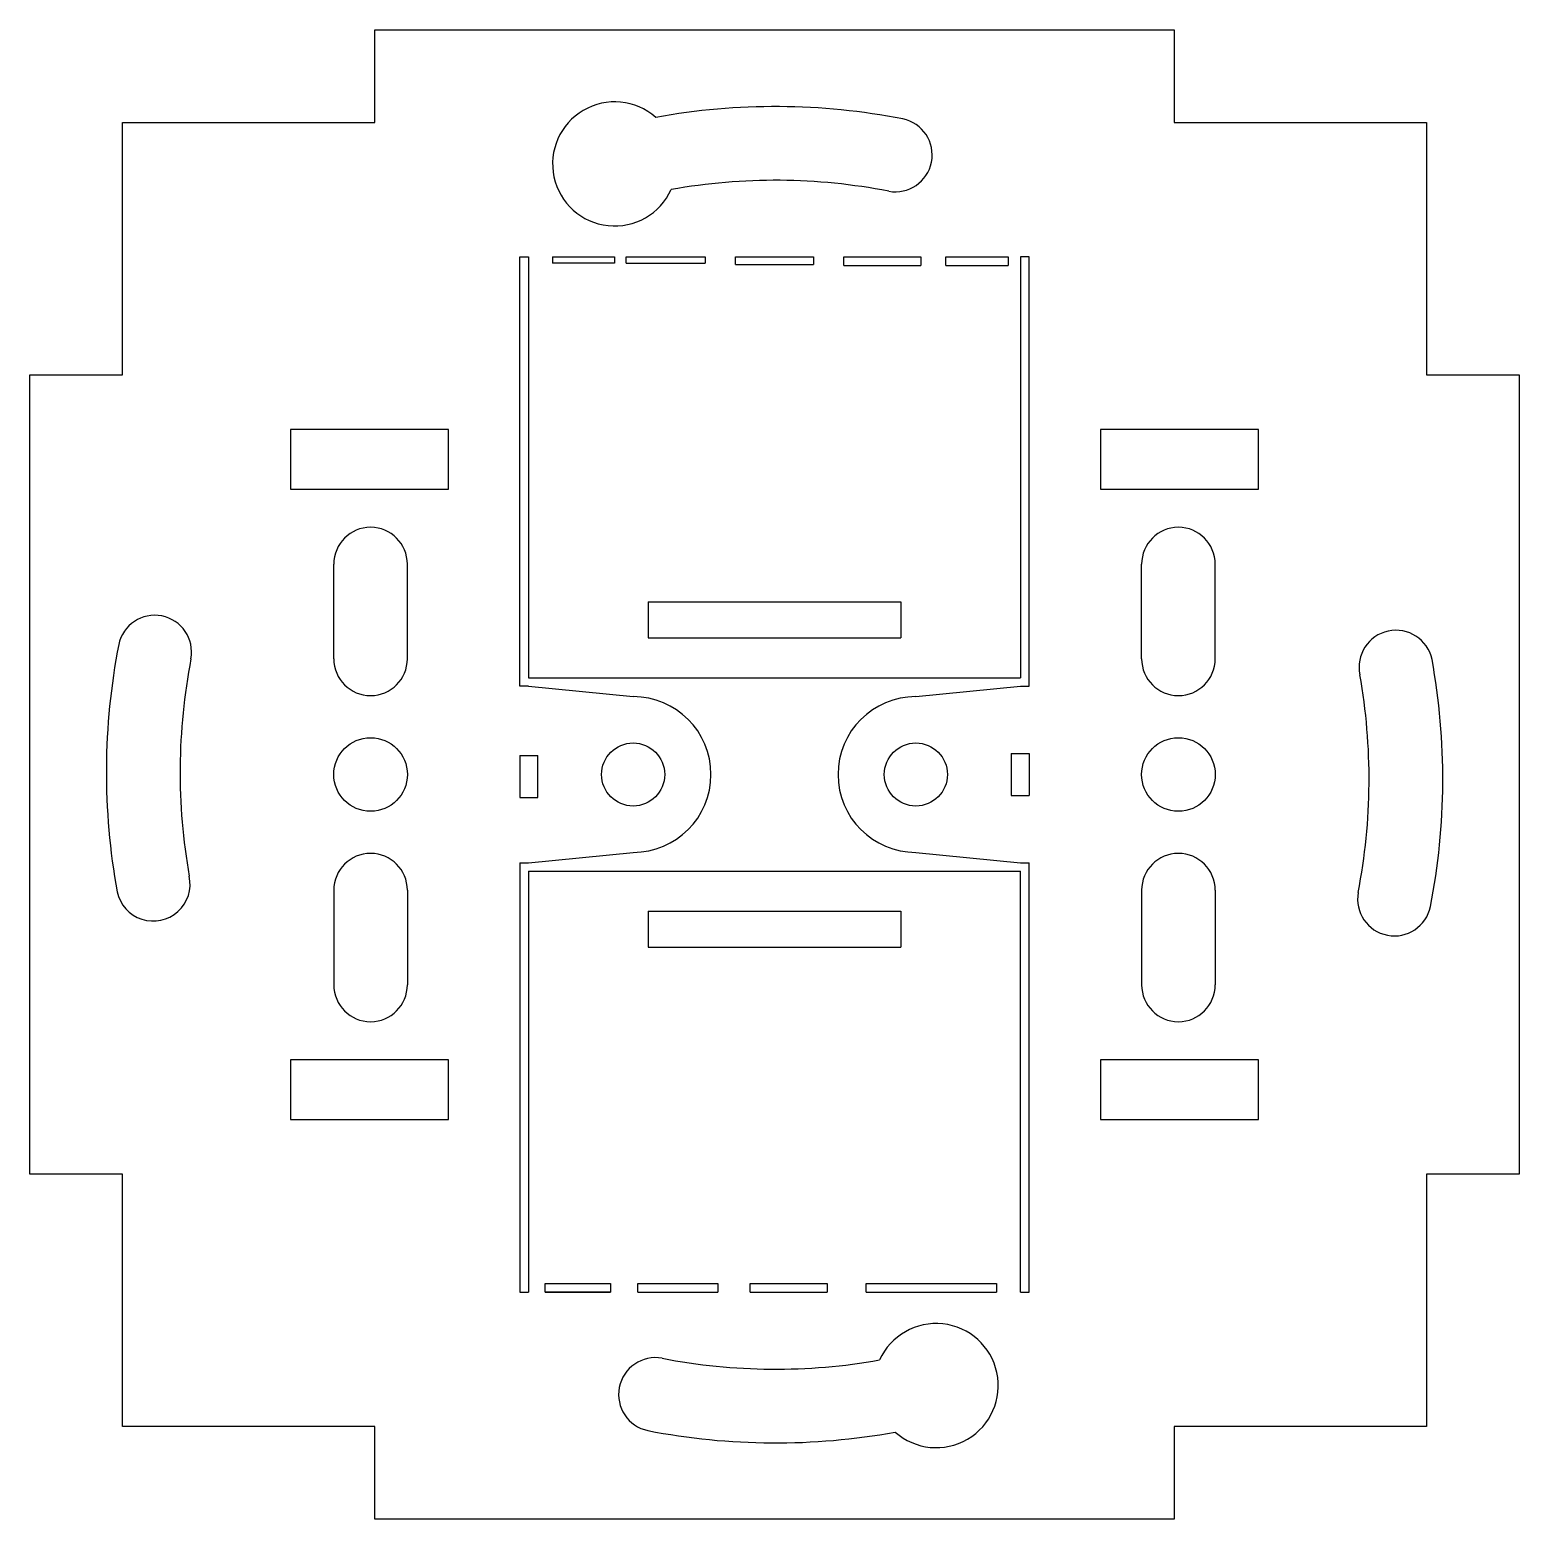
# Model space of a CAD drawing. Extents: x -5.4 to 65.4, y -5.4 to 65.4.
import ezdxf

# ---------------------------------------------------------------- set-up
doc = ezdxf.new("R2010")
doc.units = 0
doc.layers.add('20', color=7, linetype='CONTINUOUS')

msp = doc.modelspace()

# ---------------------------------------------------------------- linework, layer by layer
at = {"layer": '20'}
for p, q in [((11, 61), (11, 65.4)), ((11, 65.4), (49, 65.4)), ((49, 65.4), (49, 61)), ((-1, 49), (-1, 61)), ((-1, 61), (11, 61)), ((49, 61), (61, 61)), ((61, 61), (61, 49)), ((17.9, 34.2), (17.9, 54.6)), ((17.9, 54.6), (18.3, 54.6)), ((18.3, 54.6), (18.3, 34.6)), ((19.45, 54.6), (22.4, 54.6)), ((19.45, 54.6), (19.45, 54.3)), ((22.4, 54.6), (22.4, 54.3)), ((22.95, 54.3), (22.95, 54.6)), ((22.95, 54.6), (26.7, 54.6)), ((26.7, 54.6), (26.7, 54.3)), ((28.15, 54.25), (28.15, 54.6)), ((28.15, 54.6), (31.85, 54.6)), ((31.85, 54.6), (31.85, 54.25)), ((33.3, 54.2), (33.3, 54.6)), ((33.3, 54.6), (36.95, 54.6)), ((36.95, 54.6), (36.95, 54.2)), ((38.15, 54.2), (38.15, 54.6)), ((38.15, 54.6), (41.1, 54.6)), ((41.1, 54.6), (41.1, 54.2)), ((42.1, 54.6), (41.7, 54.6)), ((41.7, 54.6), (41.7, 34.6)), ((42.1, 34.2), (42.1, 54.6)), ((22.4, 54.3), (19.45, 54.3)), ((22.95, 54.3), (26.7, 54.3)), ((28.15, 54.25), (31.85, 54.25)), ((33.3, 54.2), (36.95, 54.2)), ((38.15, 54.2), (41.1, 54.2)), ((-5.4, 11), (-5.4, 49)), ((-5.4, 49), (-1, 49)), ((61, 49), (65.4, 49)), ((65.4, 49), (65.4, 11)), ((14.5, 46.4), (7, 46.4)), ((7, 46.4), (7, 43.56)), ((14.5, 43.56), (14.5, 46.4)), ((53, 46.4), (45.5, 46.4)), ((45.5, 46.4), (45.5, 43.56)), ((53, 43.56), (53, 46.4)), ((7, 43.56), (14.5, 43.56)), ((45.5, 43.56), (53, 43.56)), ((9.05, 35.5), (9.05, 40)), ((12.55, 35.5), (12.55, 40)), ((47.45, 35.5), (47.45, 40)), ((50.95, 35.5), (50.95, 40)), ((24, 38.2), (36, 38.2)), ((24, 38.2), (24, 36.5)), ((36, 38.2), (36, 36.5)), ((24, 36.5), (36, 36.5)), ((18.3, 34.2), (17.9, 34.2)), ((18.3, 34.6), (41.7, 34.6)), ((18.3, 34.2), (23.28, 33.7)), ((36.72, 33.7), (41.7, 34.2)), ((41.7, 34.2), (42.1, 34.2)), ((17.9, 30.9), (18.75, 30.9)), ((17.9, 30.9), (17.9, 28.9)), ((18.75, 28.9), (18.75, 30.9)), ((41.25, 31), (41.25, 29)), ((41.25, 31), (42.1, 31)), ((42.1, 31), (42.1, 29)), ((17.9, 28.9), (18.75, 28.9)), ((41.25, 29), (42.1, 29)), ((18.3, 25.8), (23.28, 26.3)), ((36.72, 26.3), (41.7, 25.8)), ((17.9, 25.8), (17.9, 5.4)), ((17.9, 25.8), (18.3, 25.8)), ((41.7, 25.8), (42.1, 25.8)), ((42.1, 5.4), (42.1, 25.8)), ((18.3, 25.4), (18.3, 5.4)), ((18.3, 25.4), (41.7, 25.4)), ((41.7, 5.4), (41.7, 25.4)), ((9.05, 24.5), (9.05, 20)), ((12.55, 24.5), (12.55, 20)), ((47.45, 24.5), (47.45, 20)), ((50.95, 24.5), (50.95, 20)), ((24, 23.5), (36, 23.5)), ((24, 23.5), (24, 21.8)), ((36, 23.5), (36, 21.8)), ((24, 21.8), (36, 21.8)), ((14.5, 16.44), (7, 16.44)), ((7, 16.44), (7, 13.6)), ((14.5, 13.6), (14.5, 16.44)), ((53, 16.44), (45.5, 16.44)), ((45.5, 16.44), (45.5, 13.6)), ((53, 13.6), (53, 16.44)), ((7, 13.6), (14.5, 13.6)), ((45.5, 13.6), (53, 13.6)), ((-1, 11), (-5.4, 11)), ((-1, -1), (-1, 11)), ((65.4, 11), (61, 11)), ((61, 11), (61, -1)), ((19.1, 5.4), (19.1, 5.8)), ((19.1, 5.8), (22.2, 5.8)), ((22.2, 5.8), (22.2, 5.4)), ((23.5, 5.4), (23.5, 5.8)), ((23.5, 5.8), (27.3, 5.8)), ((27.3, 5.8), (27.3, 5.4)), ((28.85, 5.4), (28.85, 5.8)), ((28.85, 5.8), (32.5, 5.8)), ((32.5, 5.8), (32.5, 5.4)), ((34.35, 5.4), (34.35, 5.8)), ((34.35, 5.8), (40.55, 5.8)), ((40.55, 5.8), (40.55, 5.4)), ((17.9, 5.4), (18.3, 5.4)), ((19.1, 5.4), (22.2, 5.4)), ((22.2, 5.4), (19.1, 5.4)), ((23.5, 5.4), (27.3, 5.4)), ((28.85, 5.4), (32.5, 5.4)), ((34.35, 5.4), (40.55, 5.4)), ((41.7, 5.4), (42.1, 5.4)), ((11, -1), (-1, -1)), ((11, -5.4), (11, -1)), ((61, -1), (49, -1)), ((49, -1), (49, -5.4)), ((49, -5.4), (11, -5.4))]:
    msp.add_line(p, q, dxfattribs=at)
for centre, radius in [((10.8, 30), 1.75), ((23.28, 30), 1.5), ((36.72, 30), 1.5), ((49.2, 30), 1.75)]:
    msp.add_circle(centre, radius, dxfattribs=at)
for centre, radius, start, end in [((22.4018, 59.0241), 2.95, 48.5731, 335.6356), ((30.0342, 29.9639), 31.7838, 78.9964, 100.2954), ((35.7447, 59.4486), 1.7514, 259.6384, 78.2685), ((30.0412, 30.0138), 28.231, 78.9963, 100.1027), ((10.8, 40), 1.75, 0, 180), ((49.2, 40), 1.75, 0, 180), ((0.5395, 35.8157), 1.7513, 349.6185, 168.2512), ((59.5406, 35.1037), 1.7535, 12.1053, 192.1046), ((30.0244, 30.1057), 31.7838, 168.9964, 190.2954), ((29.9745, 30.1127), 28.231, 168.9963, 190.1027), ((10.8, 35.5), 1.75, 180, 0), ((49.2, 35.5), 1.75, 180, 0), ((29.983, 29.7909), 31.7837, 348.9964, 10.2954), ((30.0328, 29.7839), 28.231, 348.9963, 10.1027), ((23.28, 30), 3.7, 270, 90), ((36.72, 30), 3.7, 90, 270), ((10.8, 24.5), 1.75, 0, 180), ((49.2, 24.5), 1.75, 0, 180), ((0.4678, 24.7879), 1.7534, 191.938, 12.2719), ((59.4676, 24.0804), 1.7514, 169.6384, 348.2685), ((10.8, 20), 1.75, 180, 0), ((49.2, 20), 1.75, 180, 0), ((37.6862, 0.9525), 2.95, 228.5731, 155.6356), ((24.3422, 0.5273), 1.7522, 79.6071, 258.2437), ((30.0468, 29.9628), 28.231, 258.9963, 280.1027), ((30.0493, 30.0173), 31.7892, 259.0029, 280.3019)]:
    msp.add_arc(centre, radius, start, end, dxfattribs=at)

doc.saveas('drawing.dxf')
